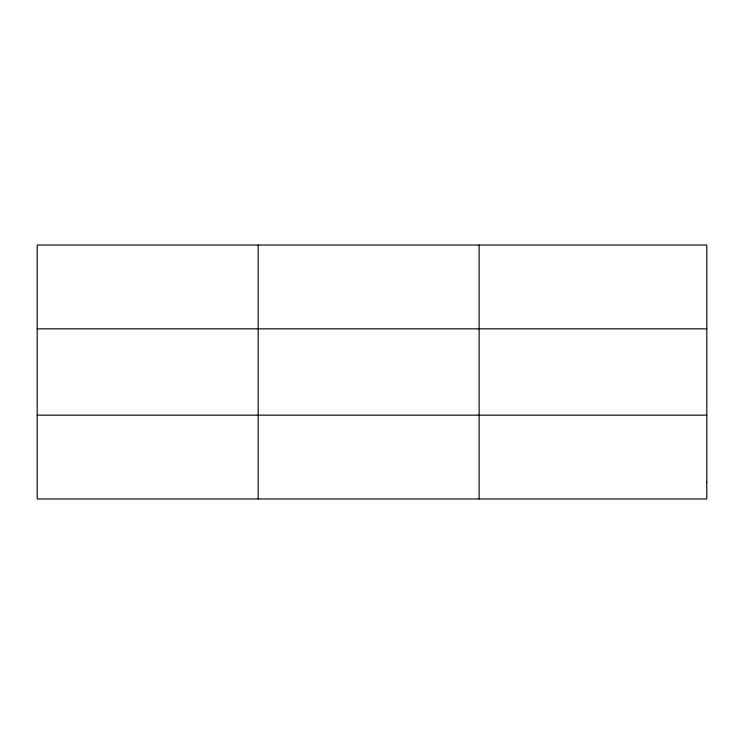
<?xml version="1.0" encoding="UTF-8"?>
<svg xmlns="http://www.w3.org/2000/svg" width="744" height="744" viewBox="0 0 744 744"><rect width="100%" height="100%" fill="white"/><g stroke="black" fill="none" stroke-linecap="round" stroke-linejoin="round"><path stroke-width="1.12" d="M258.168 498.954L258.168 245.046M479.136 498.954L479.136 245.046M37.2 328.839L706.8 328.839M37.2 415.161L706.8 415.161M706.8 482.196L706.8 498.954L37.2 498.954L37.2 245.046L706.8 245.046L706.8 482.196"/></g></svg>
